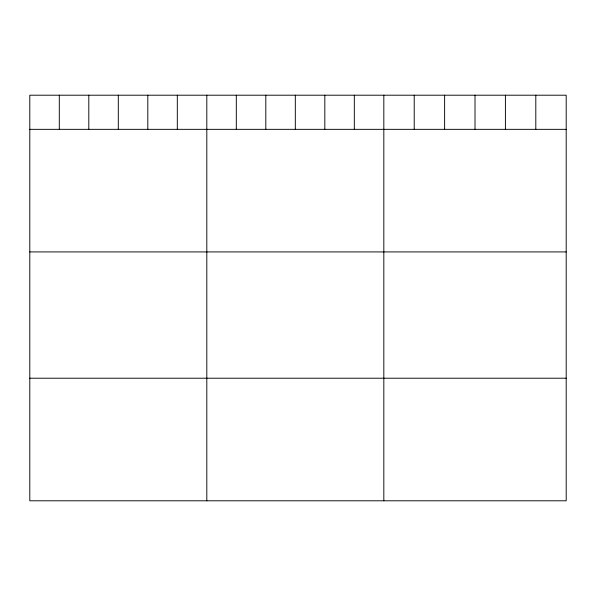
<?xml version="1.0" encoding="UTF-8"?>
<svg xmlns="http://www.w3.org/2000/svg" width="596" height="596" viewBox="0 0 596 596"><rect width="100%" height="100%" fill="white"/><g stroke="black" fill="none" stroke-linecap="round" stroke-linejoin="round"><path stroke-width="0.89" d="M566.2 129.339L566.2 500.796L29.8 500.796L29.8 95.204L566.2 95.204L566.2 129.339L29.8 129.339M29.8 251.922L566.2 251.922M29.8 378.214L566.2 378.214M535.804 95.204L535.804 129.339M505.408 95.204L505.408 129.339M475.012 95.204L475.012 129.339M444.616 95.204L444.616 129.339M414.22 95.204L414.22 129.339M383.824 95.204L383.824 500.796M354.322 95.204L354.322 129.339M324.82 95.204L324.82 129.339M295.318 95.204L295.318 129.339M265.816 95.204L265.816 129.339M236.314 95.204L236.314 129.339M206.812 95.204L206.812 500.796M177.31 95.204L177.31 129.339M147.808 95.204L147.808 129.339M118.306 95.204L118.306 129.339M88.804 95.204L88.804 129.339M59.302 95.204L59.302 129.339"/></g></svg>
